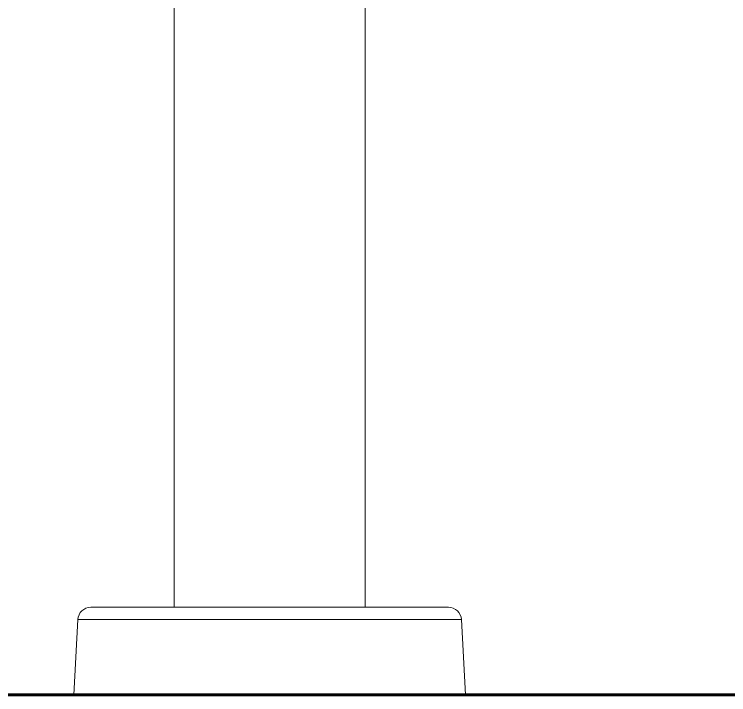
# Model space of a CAD drawing. Header units: millimetres. Extents: x 72 to 2826, y -203 to 794.
# Drawn here: x 1755.9949 to 1756.1267, y 385.8801 to 386.0056 of the extents above; entities that cross this region are included whole.
import ezdxf

# ---------------------------------------------------------------- set-up
doc = ezdxf.new("R2010")
doc.units = ezdxf.units.MM
doc.layers.add('envolvente', color=164, linetype='Continuous', lineweight=60)
doc.layers.add('mobiliario', color=252, linetype='Continuous', lineweight=9)

# ---------------------------------------------------------------- blocks, each defined once
blk = doc.blocks.new('110-32-planta')
at = {"layer": 'mobiliario'}
for p, q in [((7.66430915753795, 4.263614385726363), (7.592117157537947, 4.263614385726363)), ((7.592843194278934, 4.24976077943138), (7.592117157537947, 4.263614385726363)), ((7.663583120796964, 4.24976077943138), (7.66430915753795, 4.263614385726363)), ((7.663583120796964, 4.24976077943138), (7.592843194278934, 4.24976077943138)), ((7.595239905162344, 4.247486385726364), (7.661186409913554, 4.247486385726364)), ((7.610613157537947, 4.122814385726368), (7.610613157537947, 4.247486385726364)), ((7.645813157537951, 4.122814385726368), (7.645813157537951, 4.247486385726364))]:
    blk.add_line(p, q, dxfattribs=at)
for centre, start, end in [((7.595239905162344, 4.249886385726366), 182.9999999999997, 270), ((7.661186409913554, 4.249886385726366), 270, 357.0000000000003)]:
    blk.add_arc(centre, 0.0024, start, end, dxfattribs=at)

msp = doc.modelspace()

# ---------------------------------------------------------------- linework, layer by layer
at = {"layer": 'envolvente'}
msp.add_line((1756.598870764941, 385.8800866867255), (1755.598870764941, 385.8800866867255), dxfattribs=at)

# ---------------------------------------------------------------- block references
at = {"xscale": -1, "rotation": 180}
msp.add_blockref('110-32-planta', (1748.413775833444, 390.1437010724519), dxfattribs=at)

doc.saveas('drawing.dxf')
